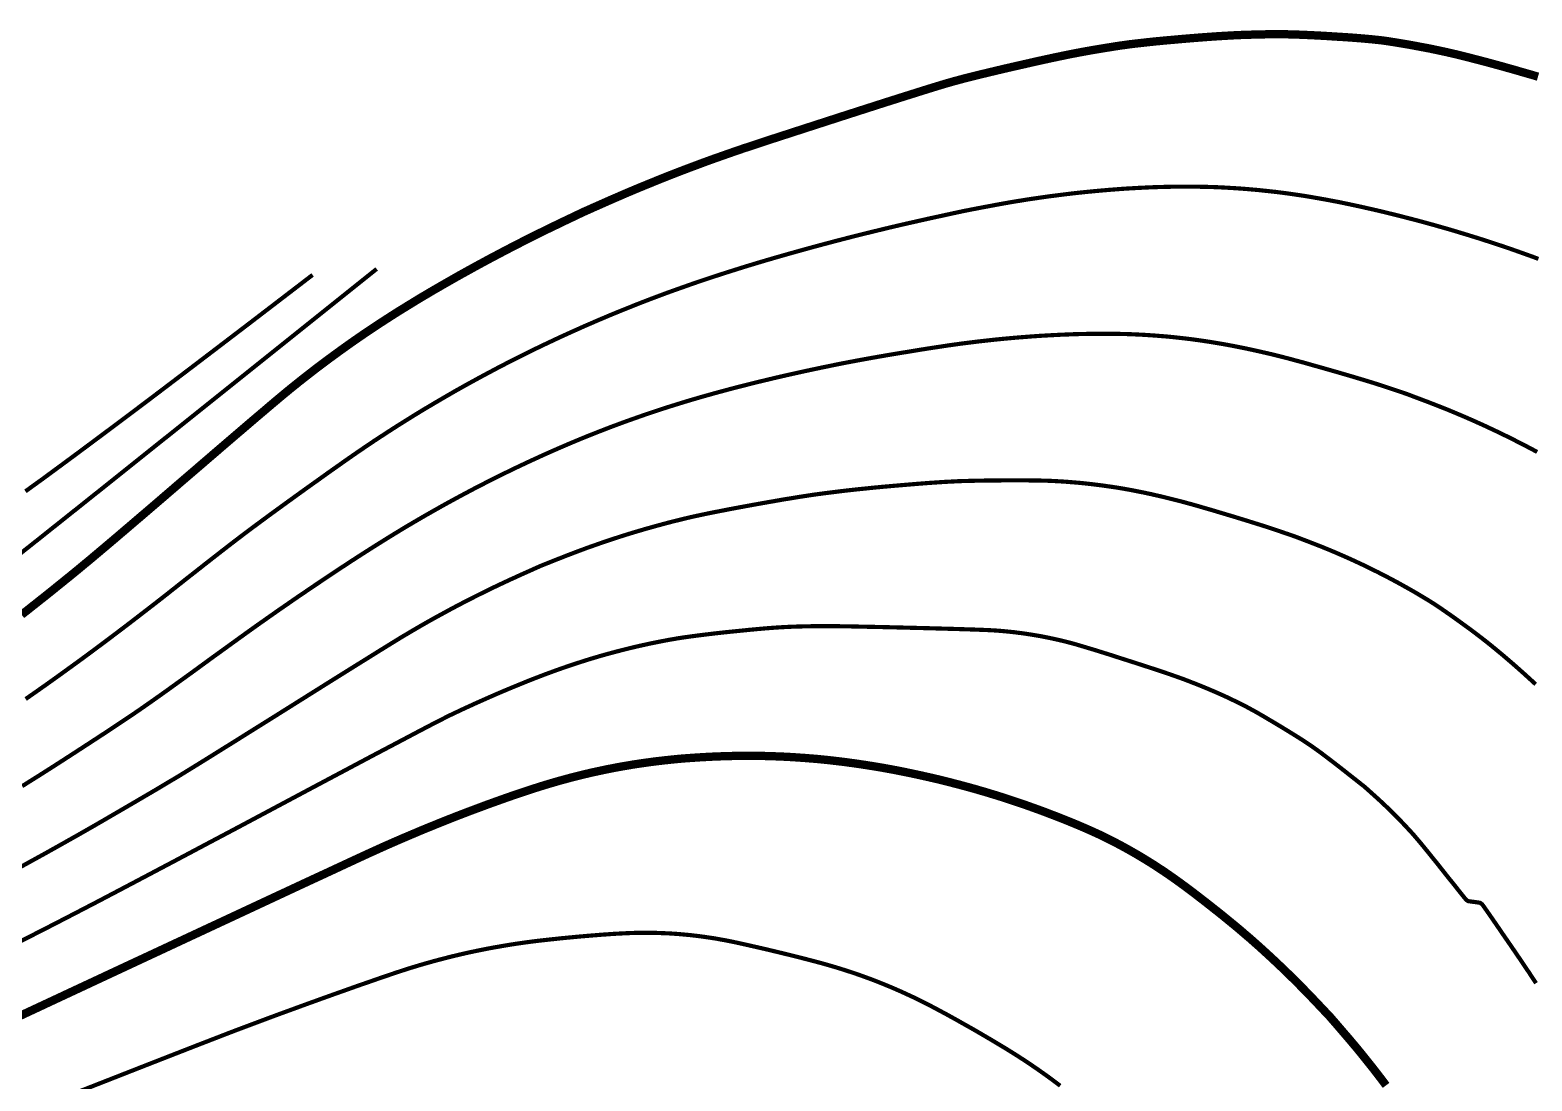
# Model space of a CAD drawing. Extents: x 36524600 to 36525730, y 2746759 to 2747713.
# Drawn here: x 36525128.47 to 36525155.52, y 2747693.69 to 2747712.62 of the extents above; entities that cross this region are included whole.
import ezdxf

# ---------------------------------------------------------------- set-up
doc = ezdxf.new("R2010")
doc.units = 0
doc.header["$LTSCALE"] = 1000
doc.header["$MEASUREMENT"] = 0
doc.layers.add('DGX', color=251, linetype='Continuous')

# ---------------------------------------------------------------- blocks, each defined once
blk = doc.blocks.new('dxt')
at = {"layer": 'DGX', "color": 253, "linetype": 'Continuous', "flags": 128}
for points, const_width in [([(36525128.318, 2747702.086), (36525128.422, 2747702.167), (36525128.525, 2747702.249), (36525128.629, 2747702.331), (36525128.732, 2747702.413), (36525128.835, 2747702.495), (36525128.938, 2747702.578), (36525129.041, 2747702.661), (36525129.143, 2747702.744), (36525129.246, 2747702.827), (36525129.348, 2747702.911), (36525129.449, 2747702.995), (36525129.551, 2747703.079), (36525129.652, 2747703.164), (36525129.753, 2747703.249), (36525129.868, 2747703.346), (36525130.011, 2747703.467), (36525130.181, 2747703.612), (36525130.38, 2747703.782), (36525130.606, 2747703.975), (36525130.86, 2747704.193), (36525131.141, 2747704.435), (36525131.451, 2747704.701), (36525131.759, 2747704.966), (36525132.037, 2747705.205), (36525132.285, 2747705.417), (36525132.502, 2747705.603), (36525132.69, 2747705.762), (36525132.846, 2747705.895), (36525132.973, 2747706.001), (36525133.069, 2747706.081), (36525133.15, 2747706.148), (36525133.232, 2747706.214), (36525133.314, 2747706.28), (36525133.396, 2747706.345), (36525133.479, 2747706.409), (36525133.562, 2747706.474), (36525133.645, 2747706.538), (36525133.729, 2747706.601), (36525133.813, 2747706.664), (36525133.897, 2747706.726), (36525133.982, 2747706.788), (36525134.067, 2747706.85), (36525134.152, 2747706.911), (36525134.238, 2747706.972), (36525134.324, 2747707.032), (36525134.41, 2747707.092), (36525134.497, 2747707.151), (36525134.584, 2747707.21), (36525134.671, 2747707.268), (36525134.759, 2747707.326), (36525134.847, 2747707.383), (36525134.935, 2747707.44), (36525135.024, 2747707.497), (36525135.112, 2747707.553), (36525135.202, 2747707.608), (36525135.291, 2747707.663), (36525135.381, 2747707.718), (36525135.47, 2747707.773), (36525135.561, 2747707.827), (36525135.651, 2747707.88), (36525135.742, 2747707.934), (36525135.833, 2747707.986), (36525135.924, 2747708.039), (36525136.015, 2747708.091), (36525136.106, 2747708.143), (36525136.198, 2747708.195), (36525136.29, 2747708.246), (36525136.382, 2747708.297), (36525136.474, 2747708.348), (36525136.566, 2747708.398), (36525136.659, 2747708.448), (36525136.751, 2747708.498), (36525136.844, 2747708.547), (36525136.937, 2747708.596), (36525137.03, 2747708.645), (36525137.124, 2747708.694), (36525137.217, 2747708.742), (36525137.311, 2747708.79), (36525137.405, 2747708.838), (36525137.498, 2747708.885), (36525137.593, 2747708.932), (36525137.687, 2747708.978), (36525137.781, 2747709.025), (36525137.876, 2747709.071), (36525137.971, 2747709.116), (36525138.065, 2747709.162), (36525138.154, 2747709.204), (36525138.232, 2747709.241), (36525138.297, 2747709.272), (36525138.351, 2747709.298), (36525138.394, 2747709.318), (36525138.424, 2747709.333), (36525138.443, 2747709.342), (36525138.45, 2747709.345), (36525138.457, 2747709.348), (36525138.476, 2747709.356), (36525138.507, 2747709.37), (36525138.55, 2747709.389), (36525138.605, 2747709.414), (36525138.672, 2747709.443), (36525138.75, 2747709.478), (36525138.841, 2747709.518), (36525138.938, 2747709.561), (36525139.035, 2747709.603), (36525139.132, 2747709.645), (36525139.229, 2747709.687), (36525139.327, 2747709.728), (36525139.424, 2747709.769), (36525139.522, 2747709.809), (36525139.62, 2747709.849), (36525139.718, 2747709.889), (36525139.816, 2747709.929), (36525139.914, 2747709.968), (36525140.013, 2747710.007), (36525140.111, 2747710.045), (36525140.21, 2747710.083), (36525140.309, 2747710.121), (36525140.408, 2747710.158), (36525140.507, 2747710.195), (36525140.606, 2747710.232), (36525140.705, 2747710.268), (36525140.805, 2747710.304), (36525140.905, 2747710.339), (36525141.004, 2747710.374), (36525141.104, 2747710.409), (36525141.204, 2747710.444), (36525141.322, 2747710.484), (36525141.477, 2747710.535), (36525141.667, 2747710.598), (36525141.893, 2747710.672), (36525142.156, 2747710.757), (36525142.455, 2747710.854), (36525142.789, 2747710.962), (36525143.16, 2747711.082), (36525143.531, 2747711.201), (36525143.864, 2747711.308), (36525144.161, 2747711.402), (36525144.421, 2747711.484), (36525144.644, 2747711.554), (36525144.83, 2747711.611), (36525144.98, 2747711.656), (36525145.092, 2747711.688), (36525145.192, 2747711.715), (36525145.304, 2747711.745), (36525145.428, 2747711.776), (36525145.564, 2747711.81), (36525145.712, 2747711.846), (36525145.872, 2747711.884), (36525146.045, 2747711.925), (36525146.229, 2747711.967), (36525146.414, 2747712.009), (36525146.588, 2747712.049), (36525146.752, 2747712.085), (36525146.905, 2747712.118), (36525147.048, 2747712.148), (36525147.18, 2747712.175), (36525147.302, 2747712.199), (36525147.413, 2747712.22), (36525147.518, 2747712.239), (36525147.62, 2747712.257), (36525147.72, 2747712.274), (36525147.817, 2747712.29), (36525147.912, 2747712.305), (36525148.005, 2747712.32), (36525148.095, 2747712.334), (36525148.183, 2747712.346), (36525148.275, 2747712.359), (36525148.377, 2747712.371), (36525148.491, 2747712.384), (36525148.616, 2747712.398), (36525148.752, 2747712.412), (36525148.899, 2747712.426), (36525149.056, 2747712.44), (36525149.225, 2747712.455), (36525149.394, 2747712.469), (36525149.555, 2747712.482), (36525149.706, 2747712.493), (36525149.848, 2747712.503), (36525149.981, 2747712.511), (36525150.105, 2747712.518), (36525150.219, 2747712.524), (36525150.325, 2747712.528), (36525150.424, 2747712.531), (36525150.52, 2747712.534), (36525150.612, 2747712.536), (36525150.701, 2747712.538), (36525150.787, 2747712.54), (36525150.869, 2747712.54), (36525150.948, 2747712.541), (36525151.024, 2747712.54), (36525151.102, 2747712.539), (36525151.19, 2747712.537), (36525151.286, 2747712.534), (36525151.392, 2747712.53), (36525151.507, 2747712.525), (36525151.632, 2747712.519), (36525151.765, 2747712.512), (36525151.908, 2747712.503), (36525152.051, 2747712.494), (36525152.184, 2747712.486), (36525152.308, 2747712.477), (36525152.423, 2747712.468), (36525152.529, 2747712.459), (36525152.625, 2747712.45), (36525152.712, 2747712.441), (36525152.79, 2747712.433), (36525152.868, 2747712.423), (36525152.954, 2747712.41), (36525153.05, 2747712.395), (36525153.154, 2747712.378), (36525153.268, 2747712.359), (36525153.39, 2747712.337), (36525153.521, 2747712.312), (36525153.662, 2747712.286), (36525153.812, 2747712.255), (36525153.974, 2747712.22), (36525154.148, 2747712.18), (36525154.333, 2747712.134), (36525154.529, 2747712.084), (36525154.737, 2747712.029), (36525154.957, 2747711.969), (36525155.188, 2747711.904), (36525155.417, 2747711.838), (36525155.631, 2747711.776)], 0.15), ([(36525128.391, 2747700.568), (36525128.586, 2747700.704), (36525128.779, 2747700.84), (36525128.972, 2747700.978), (36525129.164, 2747701.117), (36525129.356, 2747701.256), (36525129.546, 2747701.396), (36525129.737, 2747701.538), (36525129.929, 2747701.682), (36525130.122, 2747701.828), (36525130.315, 2747701.975), (36525130.509, 2747702.125), (36525130.705, 2747702.276), (36525130.901, 2747702.429), (36525131.097, 2747702.584), (36525131.288, 2747702.735), (36525131.467, 2747702.875), (36525131.633, 2747703.006), (36525131.787, 2747703.126), (36525131.928, 2747703.236), (36525132.057, 2747703.336), (36525132.174, 2747703.426), (36525132.278, 2747703.505), (36525132.382, 2747703.584), (36525132.499, 2747703.671), (36525132.629, 2747703.767), (36525132.771, 2747703.872), (36525132.926, 2747703.985), (36525133.094, 2747704.107), (36525133.275, 2747704.238), (36525133.468, 2747704.377), (36525133.662, 2747704.515), (36525133.843, 2747704.645), (36525134.012, 2747704.764), (36525134.169, 2747704.875), (36525134.314, 2747704.976), (36525134.447, 2747705.067), (36525134.568, 2747705.149), (36525134.676, 2747705.222), (36525134.779, 2747705.289), (36525134.882, 2747705.356), (36525134.985, 2747705.423), (36525135.088, 2747705.489), (36525135.192, 2747705.554), (36525135.296, 2747705.619), (36525135.4, 2747705.684), (36525135.505, 2747705.748), (36525135.61, 2747705.811), (36525135.716, 2747705.874), (36525135.821, 2747705.936), (36525135.927, 2747705.998), (36525136.034, 2747706.06), (36525136.14, 2747706.121), (36525136.247, 2747706.181), (36525136.354, 2747706.241), (36525136.462, 2747706.3), (36525136.57, 2747706.359), (36525136.678, 2747706.417), (36525136.787, 2747706.475), (36525136.896, 2747706.533), (36525137.006, 2747706.59), (36525137.116, 2747706.647), (36525137.227, 2747706.703), (36525137.338, 2747706.758), (36525137.449, 2747706.813), (36525137.56, 2747706.868), (36525137.671, 2747706.922), (36525137.783, 2747706.975), (36525137.894, 2747707.027), (36525138.006, 2747707.08), (36525138.118, 2747707.131), (36525138.23, 2747707.182), (36525138.342, 2747707.232), (36525138.454, 2747707.282), (36525138.567, 2747707.331), (36525138.68, 2747707.38), (36525138.793, 2747707.428), (36525138.906, 2747707.476), (36525139.02, 2747707.523), (36525139.134, 2747707.569), (36525139.248, 2747707.615), (36525139.362, 2747707.661), (36525139.476, 2747707.706), (36525139.591, 2747707.75), (36525139.706, 2747707.794), (36525139.821, 2747707.837), (36525139.936, 2747707.88), (36525140.052, 2747707.922), (36525140.168, 2747707.963), (36525140.284, 2747708.004), (36525140.4, 2747708.045), (36525140.516, 2747708.085), (36525140.632, 2747708.124), (36525140.749, 2747708.163), (36525140.866, 2747708.201), (36525140.983, 2747708.239), (36525141.1, 2747708.276), (36525141.218, 2747708.313), (36525141.335, 2747708.35), (36525141.453, 2747708.386), (36525141.572, 2747708.422), (36525141.69, 2747708.457), (36525141.809, 2747708.492), (36525141.927, 2747708.526), (36525142.046, 2747708.56), (36525142.165, 2747708.594), (36525142.283, 2747708.627), (36525142.402, 2747708.66), (36525142.52, 2747708.693), (36525142.639, 2747708.725), (36525142.757, 2747708.757), (36525142.876, 2747708.788), (36525142.994, 2747708.82), (36525143.113, 2747708.85), (36525143.232, 2747708.881), (36525143.35, 2747708.911), (36525143.469, 2747708.941), (36525143.588, 2747708.97), (36525143.707, 2747708.999), (36525143.827, 2747709.028), (36525143.946, 2747709.057), (36525144.065, 2747709.085), (36525144.184, 2747709.113), (36525144.304, 2747709.14), (36525144.423, 2747709.167), (36525144.543, 2747709.194), (36525144.663, 2747709.221), (36525144.777, 2747709.246), (36525144.881, 2747709.268), (36525144.975, 2747709.289), (36525145.058, 2747709.307), (36525145.131, 2747709.323), (36525145.193, 2747709.336), (36525145.244, 2747709.347), (36525145.286, 2747709.356), (36525145.326, 2747709.364), (36525145.374, 2747709.373), (36525145.431, 2747709.385), (36525145.496, 2747709.397), (36525145.569, 2747709.411), (36525145.651, 2747709.427), (36525145.74, 2747709.443), (36525145.839, 2747709.462), (36525145.941, 2747709.481), (36525146.043, 2747709.499), (36525146.146, 2747709.517), (36525146.248, 2747709.534), (36525146.351, 2747709.55), (36525146.454, 2747709.567), (36525146.557, 2747709.582), (36525146.66, 2747709.597), (36525146.763, 2747709.612), (36525146.866, 2747709.626), (36525146.969, 2747709.639), (36525147.072, 2747709.652), (36525147.176, 2747709.665), (36525147.279, 2747709.677), (36525147.382, 2747709.688), (36525147.486, 2747709.699), (36525147.589, 2747709.709), (36525147.693, 2747709.719), (36525147.797, 2747709.728), (36525147.9, 2747709.737), (36525148.004, 2747709.745), (36525148.108, 2747709.753), (36525148.211, 2747709.76), (36525148.315, 2747709.766), (36525148.419, 2747709.772), (36525148.523, 2747709.777), (36525148.627, 2747709.782), (36525148.731, 2747709.786), (36525148.836, 2747709.789), (36525148.94, 2747709.792), (36525149.044, 2747709.794), (36525149.149, 2747709.796), (36525149.253, 2747709.796), (36525149.357, 2747709.796), (36525149.461, 2747709.795), (36525149.565, 2747709.793), (36525149.669, 2747709.791), (36525149.772, 2747709.788), (36525149.875, 2747709.784), (36525149.978, 2747709.779), (36525150.081, 2747709.773), (36525150.184, 2747709.767), (36525150.287, 2747709.76), (36525150.39, 2747709.752), (36525150.492, 2747709.743), (36525150.595, 2747709.734), (36525150.697, 2747709.723), (36525150.8, 2747709.712), (36525150.902, 2747709.701), (36525151.005, 2747709.688), (36525151.107, 2747709.675), (36525151.21, 2747709.66), (36525151.313, 2747709.645), (36525151.415, 2747709.63), (36525151.518, 2747709.613), (36525151.621, 2747709.595), (36525151.724, 2747709.577), (36525151.826, 2747709.559), (36525151.929, 2747709.539), (36525152.031, 2747709.52), (36525152.133, 2747709.499), (36525152.235, 2747709.478), (36525152.337, 2747709.456), (36525152.439, 2747709.434), (36525152.54, 2747709.411), (36525152.642, 2747709.388), (36525152.743, 2747709.365), (36525152.844, 2747709.341), (36525152.946, 2747709.316), (36525153.047, 2747709.291), (36525153.148, 2747709.266), (36525153.248, 2747709.24), (36525153.349, 2747709.214), (36525153.45, 2747709.188), (36525153.55, 2747709.161), (36525153.651, 2747709.133), (36525153.751, 2747709.106), (36525153.851, 2747709.077), (36525153.951, 2747709.049), (36525154.051, 2747709.02), (36525154.151, 2747708.99), (36525154.251, 2747708.96), (36525154.35, 2747708.93), (36525154.45, 2747708.899), (36525154.55, 2747708.868), (36525154.65, 2747708.836), (36525154.749, 2747708.804), (36525154.849, 2747708.771), (36525154.949, 2747708.738), (36525155.048, 2747708.705), (36525155.147, 2747708.671), (36525155.246, 2747708.636), (36525155.344, 2747708.601), (36525155.442, 2747708.566), (36525155.54, 2747708.531), (36525155.638, 2747708.494)], 0.075), ([(36525133.559, 2747708.206), (36525132.969, 2747707.754), (36525132.422, 2747707.335), (36525131.917, 2747706.95), (36525131.455, 2747706.598), (36525131.034, 2747706.278), (36525130.657, 2747705.992), (36525130.321, 2747705.739), (36525130.028, 2747705.519), (36525129.764, 2747705.322), (36525129.517, 2747705.138), (36525129.287, 2747704.967), (36525129.073, 2747704.809), (36525128.876, 2747704.664), (36525128.697, 2747704.532), (36525128.533, 2747704.414), (36525128.387, 2747704.308)], 0.075), ([(36525128.12, 2747703.049), (36525128.526, 2747703.37), (36525129.11, 2747703.835), (36525129.873, 2747704.443), (36525130.815, 2747705.196), (36525131.935, 2747706.091), (36525133.234, 2747707.13), (36525134.712, 2747708.313)], 0.075), ([(36525128.328, 2747698.999), (36525128.454, 2747699.078), (36525128.59, 2747699.163), (36525128.735, 2747699.255), (36525128.889, 2747699.353), (36525129.052, 2747699.458), (36525129.225, 2747699.57), (36525129.407, 2747699.688), (36525129.588, 2747699.806), (36525129.757, 2747699.916), (36525129.914, 2747700.02), (36525130.059, 2747700.116), (36525130.192, 2747700.205), (36525130.314, 2747700.286), (36525130.423, 2747700.361), (36525130.52, 2747700.428), (36525130.617, 2747700.496), (36525130.725, 2747700.572), (36525130.845, 2747700.657), (36525130.975, 2747700.75), (36525131.116, 2747700.852), (36525131.269, 2747700.962), (36525131.432, 2747701.08), (36525131.607, 2747701.208), (36525131.781, 2747701.335), (36525131.945, 2747701.453), (36525132.097, 2747701.563), (36525132.238, 2747701.665), (36525132.368, 2747701.759), (36525132.487, 2747701.844), (36525132.595, 2747701.921), (36525132.692, 2747701.989), (36525132.783, 2747702.053), (36525132.874, 2747702.117), (36525132.965, 2747702.181), (36525133.057, 2747702.244), (36525133.148, 2747702.307), (36525133.24, 2747702.371), (36525133.332, 2747702.434), (36525133.424, 2747702.496), (36525133.516, 2747702.559), (36525133.608, 2747702.621), (36525133.701, 2747702.683), (36525133.793, 2747702.745), (36525133.886, 2747702.807), (36525133.978, 2747702.869), (36525134.071, 2747702.93), (36525134.164, 2747702.991), (36525134.257, 2747703.052), (36525134.351, 2747703.113), (36525134.444, 2747703.173), (36525134.538, 2747703.233), (36525134.632, 2747703.293), (36525134.726, 2747703.352), (36525134.82, 2747703.411), (36525134.915, 2747703.47), (36525135.009, 2747703.528), (36525135.104, 2747703.586), (36525135.199, 2747703.644), (36525135.295, 2747703.701), (36525135.39, 2747703.757), (36525135.486, 2747703.813), (36525135.582, 2747703.869), (36525135.679, 2747703.924), (36525135.776, 2747703.979), (36525135.873, 2747704.034), (36525135.97, 2747704.088), (36525136.067, 2747704.141), (36525136.165, 2747704.194), (36525136.263, 2747704.247), (36525136.361, 2747704.299), (36525136.459, 2747704.351), (36525136.558, 2747704.402), (36525136.657, 2747704.453), (36525136.757, 2747704.504), (36525136.857, 2747704.554), (36525136.958, 2747704.604), (36525137.059, 2747704.654), (36525137.16, 2747704.703), (36525137.262, 2747704.752), (36525137.364, 2747704.8), (36525137.466, 2747704.848), (36525137.569, 2747704.895), (36525137.671, 2747704.942), (36525137.773, 2747704.988), (36525137.875, 2747705.033), (36525137.977, 2747705.078), (36525138.079, 2747705.122), (36525138.181, 2747705.166), (36525138.284, 2747705.209), (36525138.387, 2747705.252), (36525138.49, 2747705.294), (36525138.593, 2747705.335), (36525138.696, 2747705.376), (36525138.8, 2747705.416), (36525138.903, 2747705.456), (36525139.007, 2747705.495), (36525139.112, 2747705.534), (36525139.216, 2747705.572), (36525139.321, 2747705.609), (36525139.425, 2747705.646), (36525139.53, 2747705.683), (36525139.636, 2747705.719), (36525139.741, 2747705.754), (36525139.847, 2747705.789), (36525139.952, 2747705.823), (36525140.058, 2747705.856), (36525140.164, 2747705.889), (36525140.271, 2747705.922), (36525140.377, 2747705.954), (36525140.484, 2747705.985), (36525140.591, 2747706.016), (36525140.698, 2747706.046), (36525140.805, 2747706.076), (36525140.912, 2747706.105), (36525141.02, 2747706.134), (36525141.128, 2747706.163), (36525141.236, 2747706.191), (36525141.345, 2747706.218), (36525141.454, 2747706.246), (36525141.562, 2747706.273), (36525141.671, 2747706.299), (36525141.78, 2747706.325), (36525141.888, 2747706.351), (36525141.996, 2747706.376), (36525142.104, 2747706.401), (36525142.213, 2747706.425), (36525142.321, 2747706.449), (36525142.428, 2747706.473), (36525142.536, 2747706.496), (36525142.645, 2747706.519), (36525142.753, 2747706.542), (36525142.861, 2747706.564), (36525142.969, 2747706.586), (36525143.078, 2747706.608), (36525143.186, 2747706.629), (36525143.297, 2747706.65), (36525143.414, 2747706.672), (36525143.535, 2747706.694), (36525143.662, 2747706.717), (36525143.795, 2747706.74), (36525143.933, 2747706.764), (36525144.076, 2747706.788), (36525144.224, 2747706.812), (36525144.371, 2747706.836), (36525144.51, 2747706.859), (36525144.642, 2747706.88), (36525144.766, 2747706.899), (36525144.881, 2747706.916), (36525144.989, 2747706.933), (36525145.089, 2747706.947), (36525145.182, 2747706.96), (36525145.27, 2747706.972), (36525145.358, 2747706.983), (36525145.447, 2747706.994), (36525145.535, 2747707.005), (36525145.624, 2747707.015), (36525145.713, 2747707.025), (36525145.801, 2747707.035), (36525145.89, 2747707.044), (36525145.979, 2747707.053), (36525146.067, 2747707.061), (36525146.156, 2747707.069), (36525146.245, 2747707.077), (36525146.334, 2747707.084), (36525146.423, 2747707.091), (36525146.512, 2747707.098), (36525146.601, 2747707.104), (36525146.69, 2747707.11), (36525146.779, 2747707.115), (36525146.868, 2747707.12), (36525146.957, 2747707.124), (36525147.046, 2747707.129), (36525147.135, 2747707.132), (36525147.224, 2747707.136), (36525147.313, 2747707.139), (36525147.402, 2747707.141), (36525147.491, 2747707.143), (36525147.58, 2747707.145), (36525147.669, 2747707.146), (36525147.758, 2747707.146), (36525147.847, 2747707.146), (36525147.936, 2747707.146), (36525148.025, 2747707.145), (36525148.114, 2747707.143), (36525148.203, 2747707.141), (36525148.292, 2747707.138), (36525148.381, 2747707.134), (36525148.469, 2747707.13), (36525148.558, 2747707.125), (36525148.647, 2747707.119), (36525148.735, 2747707.113), (36525148.824, 2747707.106), (36525148.913, 2747707.099), (36525149.001, 2747707.091), (36525149.09, 2747707.082), (36525149.178, 2747707.072), (36525149.266, 2747707.062), (36525149.354, 2747707.052), (36525149.443, 2747707.04), (36525149.531, 2747707.028), (36525149.619, 2747707.015), (36525149.707, 2747707.002), (36525149.794, 2747706.988), (36525149.882, 2747706.973), (36525149.97, 2747706.958), (36525150.057, 2747706.942), (36525150.145, 2747706.926), (36525150.232, 2747706.908), (36525150.319, 2747706.891), (36525150.406, 2747706.873), (36525150.493, 2747706.854), (36525150.58, 2747706.835), (36525150.667, 2747706.815), (36525150.754, 2747706.795), (36525150.841, 2747706.775), (36525150.933, 2747706.752), (36525151.036, 2747706.726), (36525151.149, 2747706.697), (36525151.273, 2747706.663), (36525151.408, 2747706.627), (36525151.553, 2747706.586), (36525151.708, 2747706.542), (36525151.875, 2747706.495), (36525152.041, 2747706.447), (36525152.196, 2747706.402), (36525152.341, 2747706.359), (36525152.474, 2747706.319), (36525152.597, 2747706.282), (36525152.709, 2747706.247), (36525152.809, 2747706.215), (36525152.9, 2747706.185), (36525152.979, 2747706.158), (36525153.048, 2747706.135), (36525153.106, 2747706.116), (36525153.154, 2747706.1), (36525153.192, 2747706.087), (36525153.219, 2747706.078), (36525153.236, 2747706.072), (36525153.242, 2747706.07), (36525153.248, 2747706.068), (36525153.265, 2747706.062), (36525153.292, 2747706.052), (36525153.329, 2747706.038), (36525153.376, 2747706.02), (36525153.434, 2747705.998), (36525153.502, 2747705.973), (36525153.58, 2747705.943), (36525153.664, 2747705.912), (36525153.747, 2747705.879), (36525153.83, 2747705.847), (36525153.913, 2747705.814), (36525153.996, 2747705.781), (36525154.079, 2747705.747), (36525154.161, 2747705.712), (36525154.243, 2747705.678), (36525154.325, 2747705.643), (36525154.407, 2747705.607), (36525154.489, 2747705.571), (36525154.57, 2747705.534), (36525154.651, 2747705.498), (36525154.732, 2747705.46), (36525154.813, 2747705.422), (36525154.894, 2747705.384), (36525154.974, 2747705.345), (36525155.055, 2747705.306), (36525155.135, 2747705.266), (36525155.215, 2747705.226), (36525155.295, 2747705.185), (36525155.376, 2747705.144), (36525155.456, 2747705.102), (36525155.536, 2747705.06), (36525155.615, 2747705.017)], 0.075), ([(36525128.301, 2747697.544), (36525128.508, 2747697.658), (36525128.715, 2747697.772), (36525128.921, 2747697.887), (36525129.127, 2747698.003), (36525129.333, 2747698.119), (36525129.538, 2747698.236), (36525129.743, 2747698.354), (36525129.947, 2747698.473), (36525130.145, 2747698.588), (36525130.33, 2747698.696), (36525130.502, 2747698.797), (36525130.661, 2747698.89), (36525130.807, 2747698.976), (36525130.94, 2747699.056), (36525131.061, 2747699.128), (36525131.168, 2747699.192), (36525131.288, 2747699.266), (36525131.446, 2747699.363), (36525131.643, 2747699.485), (36525131.877, 2747699.631), (36525132.15, 2747699.801), (36525132.461, 2747699.996), (36525132.81, 2747700.214), (36525133.197, 2747700.457), (36525133.584, 2747700.7), (36525133.93, 2747700.917), (36525134.236, 2747701.108), (36525134.502, 2747701.274), (36525134.728, 2747701.415), (36525134.914, 2747701.53), (36525135.06, 2747701.62), (36525135.166, 2747701.685), (36525135.252, 2747701.736), (36525135.338, 2747701.787), (36525135.425, 2747701.838), (36525135.511, 2747701.888), (36525135.598, 2747701.938), (36525135.685, 2747701.987), (36525135.773, 2747702.036), (36525135.861, 2747702.084), (36525135.949, 2747702.132), (36525136.037, 2747702.18), (36525136.125, 2747702.227), (36525136.214, 2747702.274), (36525136.303, 2747702.32), (36525136.392, 2747702.366), (36525136.481, 2747702.411), (36525136.571, 2747702.456), (36525136.661, 2747702.5), (36525136.751, 2747702.544), (36525136.841, 2747702.588), (36525136.931, 2747702.631), (36525137.022, 2747702.673), (36525137.113, 2747702.716), (36525137.204, 2747702.757), (36525137.295, 2747702.799), (36525137.381, 2747702.837), (36525137.455, 2747702.87), (36525137.519, 2747702.899), (36525137.57, 2747702.922), (36525137.611, 2747702.94), (36525137.64, 2747702.953), (36525137.658, 2747702.962), (36525137.665, 2747702.964), (36525137.672, 2747702.967), (36525137.69, 2747702.974), (36525137.719, 2747702.986), (36525137.761, 2747703.003), (36525137.813, 2747703.023), (36525137.877, 2747703.049), (36525137.952, 2747703.079), (36525138.039, 2747703.113), (36525138.132, 2747703.15), (36525138.225, 2747703.185), (36525138.318, 2747703.221), (36525138.411, 2747703.255), (36525138.504, 2747703.29), (36525138.598, 2747703.323), (36525138.692, 2747703.356), (36525138.786, 2747703.389), (36525138.88, 2747703.421), (36525138.975, 2747703.452), (36525139.069, 2747703.483), (36525139.164, 2747703.513), (36525139.259, 2747703.543), (36525139.354, 2747703.572), (36525139.45, 2747703.6), (36525139.545, 2747703.628), (36525139.641, 2747703.655), (36525139.737, 2747703.682), (36525139.833, 2747703.708), (36525139.929, 2747703.734), (36525140.025, 2747703.759), (36525140.122, 2747703.783), (36525140.218, 2747703.807), (36525140.315, 2747703.83), (36525140.418, 2747703.854), (36525140.534, 2747703.879), (36525140.662, 2747703.906), (36525140.802, 2747703.934), (36525140.955, 2747703.964), (36525141.12, 2747703.996), (36525141.298, 2747704.029), (36525141.488, 2747704.064), (36525141.678, 2747704.098), (36525141.856, 2747704.129), (36525142.021, 2747704.158), (36525142.174, 2747704.183), (36525142.315, 2747704.206), (36525142.444, 2747704.226), (36525142.56, 2747704.244), (36525142.664, 2747704.258), (36525142.762, 2747704.271), (36525142.86, 2747704.284), (36525142.958, 2747704.296), (36525143.056, 2747704.308), (36525143.154, 2747704.32), (36525143.252, 2747704.331), (36525143.351, 2747704.342), (36525143.449, 2747704.352), (36525143.549, 2747704.362), (36525143.652, 2747704.373), (36525143.757, 2747704.383), (36525143.866, 2747704.393), (36525143.979, 2747704.403), (36525144.094, 2747704.413), (36525144.212, 2747704.423), (36525144.333, 2747704.433), (36525144.453, 2747704.443), (36525144.567, 2747704.452), (36525144.675, 2747704.46), (36525144.776, 2747704.467), (36525144.872, 2747704.473), (36525144.961, 2747704.479), (36525145.045, 2747704.483), (36525145.122, 2747704.487), (36525145.201, 2747704.491), (36525145.289, 2747704.494), (36525145.387, 2747704.496), (36525145.494, 2747704.499), (36525145.61, 2747704.501), (36525145.735, 2747704.503), (36525145.87, 2747704.504), (36525146.014, 2747704.505), (36525146.158, 2747704.506), (36525146.293, 2747704.506), (36525146.418, 2747704.505), (36525146.534, 2747704.504), (36525146.641, 2747704.503), (36525146.738, 2747704.5), (36525146.826, 2747704.498), (36525146.905, 2747704.494), (36525146.979, 2747704.49), (36525147.053, 2747704.486), (36525147.127, 2747704.481), (36525147.2, 2747704.475), (36525147.274, 2747704.469), (36525147.348, 2747704.463), (36525147.422, 2747704.456), (36525147.495, 2747704.448), (36525147.569, 2747704.44), (36525147.643, 2747704.431), (36525147.716, 2747704.422), (36525147.79, 2747704.413), (36525147.863, 2747704.402), (36525147.936, 2747704.392), (36525148.01, 2747704.381), (36525148.083, 2747704.369), (36525148.156, 2747704.357), (36525148.229, 2747704.344), (36525148.302, 2747704.331), (36525148.374, 2747704.317), (36525148.447, 2747704.302), (36525148.52, 2747704.288), (36525148.592, 2747704.272), (36525148.665, 2747704.257), (36525148.737, 2747704.24), (36525148.809, 2747704.224), (36525148.882, 2747704.207), (36525148.954, 2747704.189), (36525149.026, 2747704.171), (36525149.098, 2747704.153), (36525149.171, 2747704.135), (36525149.243, 2747704.116), (36525149.319, 2747704.095), (36525149.405, 2747704.072), (36525149.499, 2747704.045), (36525149.602, 2747704.015), (36525149.714, 2747703.983), (36525149.834, 2747703.947), (36525149.964, 2747703.908), (36525150.102, 2747703.867), (36525150.24, 2747703.825), (36525150.369, 2747703.785), (36525150.489, 2747703.748), (36525150.6, 2747703.713), (36525150.702, 2747703.681), (36525150.795, 2747703.651), (36525150.879, 2747703.623), (36525150.954, 2747703.598), (36525151.02, 2747703.575), (36525151.077, 2747703.555), (36525151.126, 2747703.539), (36525151.166, 2747703.525), (36525151.198, 2747703.514), (36525151.221, 2747703.506), (36525151.235, 2747703.501), (36525151.24, 2747703.499), (36525151.246, 2747703.497), (36525151.26, 2747703.492), (36525151.282, 2747703.484), (36525151.313, 2747703.472), (36525151.353, 2747703.457), (36525151.401, 2747703.438), (36525151.458, 2747703.417), (36525151.523, 2747703.392), (36525151.592, 2747703.365), (36525151.661, 2747703.338), (36525151.731, 2747703.311), (36525151.799, 2747703.283), (36525151.868, 2747703.255), (36525151.937, 2747703.226), (36525152.005, 2747703.197), (36525152.074, 2747703.167), (36525152.142, 2747703.138), (36525152.21, 2747703.107), (36525152.277, 2747703.077), (36525152.345, 2747703.046), (36525152.412, 2747703.014), (36525152.48, 2747702.983), (36525152.547, 2747702.951), (36525152.613, 2747702.918), (36525152.68, 2747702.885), (36525152.747, 2747702.852), (36525152.813, 2747702.818), (36525152.88, 2747702.784), (36525152.946, 2747702.749), (36525153.012, 2747702.714), (36525153.078, 2747702.679), (36525153.144, 2747702.643), (36525153.21, 2747702.606), (36525153.275, 2747702.57), (36525153.34, 2747702.533), (36525153.405, 2747702.496), (36525153.469, 2747702.458), (36525153.533, 2747702.42), (36525153.596, 2747702.382), (36525153.659, 2747702.344), (36525153.726, 2747702.302), (36525153.799, 2747702.254), (36525153.88, 2747702.2), (36525153.967, 2747702.14), (36525154.062, 2747702.074), (36525154.163, 2747702.002), (36525154.272, 2747701.923), (36525154.388, 2747701.839), (36525154.507, 2747701.75), (36525154.627, 2747701.658), (36525154.748, 2747701.563), (36525154.869, 2747701.464), (36525154.991, 2747701.363), (36525155.114, 2747701.258), (36525155.238, 2747701.15), (36525155.362, 2747701.04), (36525155.481, 2747700.932), (36525155.589, 2747700.833)], 0.075), ([(36525128.243, 2747696.177), (36525128.507, 2747696.311), (36525128.77, 2747696.445), (36525129.032, 2747696.58), (36525129.322, 2747696.73), (36525129.668, 2747696.91), (36525130.068, 2747697.12), (36525130.523, 2747697.36), (36525131.034, 2747697.63), (36525131.599, 2747697.93), (36525132.22, 2747698.259), (36525132.895, 2747698.619), (36525133.559, 2747698.973), (36525134.146, 2747699.285), (36525134.654, 2747699.555), (36525135.085, 2747699.782), (36525135.437, 2747699.968), (36525135.712, 2747700.112), (36525135.909, 2747700.213), (36525136.028, 2747700.273), (36525136.108, 2747700.311), (36525136.189, 2747700.349), (36525136.269, 2747700.387), (36525136.35, 2747700.424), (36525136.431, 2747700.461), (36525136.511, 2747700.498), (36525136.593, 2747700.534), (36525136.674, 2747700.57), (36525136.755, 2747700.606), (36525136.837, 2747700.642), (36525136.919, 2747700.677), (36525137.001, 2747700.712), (36525137.083, 2747700.747), (36525137.166, 2747700.781), (36525137.249, 2747700.815), (36525137.332, 2747700.849), (36525137.415, 2747700.883), (36525137.498, 2747700.916), (36525137.581, 2747700.948), (36525137.664, 2747700.98), (36525137.747, 2747701.012), (36525137.83, 2747701.042), (36525137.913, 2747701.073), (36525137.997, 2747701.103), (36525138.08, 2747701.132), (36525138.163, 2747701.161), (36525138.247, 2747701.189), (36525138.33, 2747701.216), (36525138.414, 2747701.243), (36525138.498, 2747701.27), (36525138.583, 2747701.296), (36525138.667, 2747701.321), (36525138.752, 2747701.346), (36525138.837, 2747701.37), (36525138.922, 2747701.393), (36525139.007, 2747701.416), (36525139.092, 2747701.438), (36525139.178, 2747701.46), (36525139.263, 2747701.481), (36525139.349, 2747701.502), (36525139.435, 2747701.522), (36525139.521, 2747701.541), (36525139.607, 2747701.56), (36525139.693, 2747701.578), (36525139.78, 2747701.595), (36525139.866, 2747701.612), (36525139.953, 2747701.629), (36525140.04, 2747701.644), (36525140.132, 2747701.66), (36525140.235, 2747701.676), (36525140.35, 2747701.692), (36525140.476, 2747701.709), (36525140.613, 2747701.726), (36525140.76, 2747701.744), (36525140.919, 2747701.762), (36525141.09, 2747701.78), (36525141.26, 2747701.797), (36525141.419, 2747701.813), (36525141.567, 2747701.827), (36525141.705, 2747701.839), (36525141.831, 2747701.849), (36525141.947, 2747701.857), (36525142.052, 2747701.863), (36525142.145, 2747701.868), (36525142.234, 2747701.871), (36525142.322, 2747701.874), (36525142.41, 2747701.876), (36525142.498, 2747701.878), (36525142.587, 2747701.879), (36525142.675, 2747701.88), (36525142.763, 2747701.881), (36525142.852, 2747701.881), (36525142.953, 2747701.88), (36525143.079, 2747701.878), (36525143.231, 2747701.876), (36525143.409, 2747701.872), (36525143.612, 2747701.868), (36525143.841, 2747701.863), (36525144.095, 2747701.857), (36525144.374, 2747701.85), (36525144.652, 2747701.843), (36525144.901, 2747701.836), (36525145.12, 2747701.83), (36525145.31, 2747701.824), (36525145.472, 2747701.819), (36525145.604, 2747701.814), (36525145.707, 2747701.81), (36525145.781, 2747701.806), (36525145.84, 2747701.803), (36525145.899, 2747701.799), (36525145.959, 2747701.794), (36525146.018, 2747701.789), (36525146.077, 2747701.783), (36525146.136, 2747701.777), (36525146.195, 2747701.771), (36525146.254, 2747701.763), (36525146.313, 2747701.756), (36525146.372, 2747701.748), (36525146.431, 2747701.739), (36525146.489, 2747701.73), (36525146.548, 2747701.721), (36525146.607, 2747701.711), (36525146.665, 2747701.701), (36525146.723, 2747701.69), (36525146.782, 2747701.678), (36525146.84, 2747701.666), (36525146.898, 2747701.654), (36525146.956, 2747701.641), (36525147.014, 2747701.628), (36525147.072, 2747701.614), (36525147.129, 2747701.6), (36525147.187, 2747701.585), (36525147.252, 2747701.568), (36525147.33, 2747701.546), (36525147.423, 2747701.518), (36525147.53, 2747701.486), (36525147.652, 2747701.449), (36525147.787, 2747701.407), (36525147.937, 2747701.36), (36525148.1, 2747701.307), (36525148.264, 2747701.255), (36525148.413, 2747701.207), (36525148.548, 2747701.163), (36525148.669, 2747701.124), (36525148.775, 2747701.089), (36525148.868, 2747701.058), (36525148.945, 2747701.032), (36525149.009, 2747701.01), (36525149.062, 2747700.991), (36525149.108, 2747700.975), (36525149.147, 2747700.961), (36525149.179, 2747700.95), (36525149.204, 2747700.941), (36525149.223, 2747700.934), (36525149.234, 2747700.93), (36525149.239, 2747700.929), (36525149.243, 2747700.927), (36525149.255, 2747700.923), (36525149.273, 2747700.916), (36525149.297, 2747700.906), (36525149.329, 2747700.894), (36525149.368, 2747700.879), (36525149.413, 2747700.861), (36525149.465, 2747700.841), (36525149.52, 2747700.819), (36525149.575, 2747700.797), (36525149.631, 2747700.774), (36525149.685, 2747700.752), (36525149.74, 2747700.728), (36525149.795, 2747700.705), (36525149.849, 2747700.681), (36525149.904, 2747700.657), (36525149.958, 2747700.633), (36525150.012, 2747700.608), (36525150.066, 2747700.583), (36525150.12, 2747700.557), (36525150.173, 2747700.531), (36525150.227, 2747700.505), (36525150.28, 2747700.479), (36525150.333, 2747700.452), (36525150.389, 2747700.423), (36525150.451, 2747700.389), (36525150.52, 2747700.352), (36525150.594, 2747700.31), (36525150.675, 2747700.263), (36525150.761, 2747700.212), (36525150.854, 2747700.157), (36525150.953, 2747700.098), (36525151.052, 2747700.038), (36525151.144, 2747699.982), (36525151.229, 2747699.929), (36525151.308, 2747699.88), (36525151.38, 2747699.834), (36525151.446, 2747699.791), (36525151.504, 2747699.752), (36525151.557, 2747699.717), (36525151.608, 2747699.68), (36525151.666, 2747699.639), (36525151.729, 2747699.593), (36525151.797, 2747699.541), (36525151.871, 2747699.485), (36525151.951, 2747699.424), (36525152.036, 2747699.358), (36525152.127, 2747699.287), (36525152.214, 2747699.218), (36525152.291, 2747699.158), (36525152.355, 2747699.107), (36525152.409, 2747699.065), (36525152.45, 2747699.032), (36525152.481, 2747699.009), (36525152.499, 2747698.994), (36525152.506, 2747698.988), (36525152.51, 2747698.985), (36525152.52, 2747698.976), (36525152.534, 2747698.963), (36525152.554, 2747698.946), (36525152.579, 2747698.923), (36525152.609, 2747698.896), (36525152.645, 2747698.864), (36525152.686, 2747698.827), (36525152.729, 2747698.788), (36525152.773, 2747698.748), (36525152.815, 2747698.709), (36525152.858, 2747698.668), (36525152.901, 2747698.628), (36525152.943, 2747698.588), (36525152.985, 2747698.547), (36525153.026, 2747698.506), (36525153.068, 2747698.464), (36525153.109, 2747698.422), (36525153.15, 2747698.381), (36525153.19, 2747698.338), (36525153.23, 2747698.296), (36525153.27, 2747698.253), (36525153.31, 2747698.21), (36525153.35, 2747698.167), (36525153.393, 2747698.119), (36525153.444, 2747698.059), (36525153.503, 2747697.99), (36525153.569, 2747697.91), (36525153.643, 2747697.819), (36525153.725, 2747697.717), (36525153.815, 2747697.606), (36525153.912, 2747697.483), (36525154.007, 2747697.363), (36525154.091, 2747697.259), (36525154.162, 2747697.17), (36525154.22, 2747697.096), (36525154.267, 2747697.038), (36525154.301, 2747696.995), (36525154.324, 2747696.968), (36525154.334, 2747696.956), (36525154.338, 2747696.952), (36525154.343, 2747696.949), (36525154.347, 2747696.945), (36525154.352, 2747696.942), (36525154.356, 2747696.938), (36525154.361, 2747696.935), (36525154.366, 2747696.932), (36525154.371, 2747696.929), (36525154.376, 2747696.927), (36525154.382, 2747696.924), (36525154.387, 2747696.922), (36525154.392, 2747696.92), (36525154.398, 2747696.918), (36525154.403, 2747696.916), (36525154.409, 2747696.915), (36525154.414, 2747696.914), (36525154.42, 2747696.913), (36525154.426, 2747696.912), (36525154.432, 2747696.911), (36525154.437, 2747696.91), (36525154.443, 2747696.91), (36525154.449, 2747696.91), (36525154.454, 2747696.91), (36525154.46, 2747696.911), (36525154.466, 2747696.911), (36525154.472, 2747696.911), (36525154.478, 2747696.912), (36525154.483, 2747696.912), (36525154.489, 2747696.913), (36525154.495, 2747696.913), (36525154.501, 2747696.913), (36525154.506, 2747696.914), (36525154.512, 2747696.914), (36525154.518, 2747696.914), (36525154.523, 2747696.914), (36525154.529, 2747696.914), (36525154.535, 2747696.913), (36525154.54, 2747696.912), (36525154.546, 2747696.911), (36525154.551, 2747696.91), (36525154.557, 2747696.909), (36525154.562, 2747696.907), (36525154.568, 2747696.905), (36525154.573, 2747696.903), (36525154.578, 2747696.901), (36525154.584, 2747696.899), (36525154.589, 2747696.896), (36525154.594, 2747696.893), (36525154.599, 2747696.89), (36525154.603, 2747696.887), (36525154.608, 2747696.884), (36525154.612, 2747696.881), (36525154.617, 2747696.877), (36525154.621, 2747696.873), (36525154.625, 2747696.869), (36525154.629, 2747696.865), (36525154.64, 2747696.851), (36525154.664, 2747696.817), (36525154.702, 2747696.763), (36525154.753, 2747696.69), (36525154.818, 2747696.596), (36525154.896, 2747696.483), (36525154.987, 2747696.349), (36525155.093, 2747696.196), (36525155.2, 2747696.04), (36525155.298, 2747695.896), (36525155.386, 2747695.765), (36525155.466, 2747695.647), (36525155.535, 2747695.542), (36525155.596, 2747695.451)], 0.075), ([(36525128.149, 2747694.796), (36525129.089, 2747695.235), (36525130.11, 2747695.712), (36525131.112, 2747696.179), (36525131.992, 2747696.589), (36525132.751, 2747696.943), (36525133.388, 2747697.24), (36525133.904, 2747697.479), (36525134.299, 2747697.663), (36525134.572, 2747697.789), (36525134.724, 2747697.858), (36525134.815, 2747697.899), (36525134.907, 2747697.94), (36525134.998, 2747697.98), (36525135.09, 2747698.02), (36525135.182, 2747698.06), (36525135.274, 2747698.099), (36525135.366, 2747698.138), (36525135.458, 2747698.177), (36525135.551, 2747698.216), (36525135.643, 2747698.254), (36525135.736, 2747698.291), (36525135.828, 2747698.329), (36525135.921, 2747698.366), (36525136.014, 2747698.403), (36525136.107, 2747698.44), (36525136.201, 2747698.476), (36525136.294, 2747698.512), (36525136.389, 2747698.548), (36525136.485, 2747698.584), (36525136.582, 2747698.62), (36525136.68, 2747698.657), (36525136.78, 2747698.693), (36525136.88, 2747698.729), (36525136.981, 2747698.765), (36525137.082, 2747698.801), (36525137.182, 2747698.835), (36525137.281, 2747698.869), (36525137.378, 2747698.902), (36525137.474, 2747698.933), (36525137.569, 2747698.964), (36525137.662, 2747698.993), (36525137.754, 2747699.022), (36525137.846, 2747699.049), (36525137.937, 2747699.076), (36525138.029, 2747699.102), (36525138.121, 2747699.127), (36525138.214, 2747699.152), (36525138.306, 2747699.176), (36525138.399, 2747699.199), (36525138.492, 2747699.221), (36525138.585, 2747699.243), (36525138.678, 2747699.263), (36525138.772, 2747699.283), (36525138.865, 2747699.303), (36525138.959, 2747699.321), (36525139.053, 2747699.339), (36525139.147, 2747699.356), (36525139.241, 2747699.372), (36525139.335, 2747699.388), (36525139.43, 2747699.402), (36525139.524, 2747699.416), (36525139.619, 2747699.429), (36525139.713, 2747699.442), (36525139.808, 2747699.453), (36525139.903, 2747699.464), (36525139.998, 2747699.474), (36525140.094, 2747699.484), (36525140.191, 2747699.493), (36525140.29, 2747699.501), (36525140.391, 2747699.508), (36525140.493, 2747699.515), (36525140.597, 2747699.521), (36525140.703, 2747699.527), (36525140.81, 2747699.532), (36525140.917, 2747699.536), (36525141.024, 2747699.539), (36525141.129, 2747699.542), (36525141.234, 2747699.543), (36525141.337, 2747699.544), (36525141.439, 2747699.545), (36525141.54, 2747699.544), (36525141.641, 2747699.543), (36525141.74, 2747699.541), (36525141.84, 2747699.538), (36525141.94, 2747699.534), (36525142.039, 2747699.53), (36525142.139, 2747699.525), (36525142.239, 2747699.519), (36525142.338, 2747699.512), (36525142.438, 2747699.505), (36525142.537, 2747699.497), (36525142.637, 2747699.489), (36525142.737, 2747699.479), (36525142.837, 2747699.469), (36525142.936, 2747699.458), (36525143.037, 2747699.446), (36525143.137, 2747699.434), (36525143.237, 2747699.42), (36525143.337, 2747699.407), (36525143.437, 2747699.392), (36525143.537, 2747699.377), (36525143.636, 2747699.361), (36525143.736, 2747699.345), (36525143.835, 2747699.328), (36525143.933, 2747699.31), (36525144.032, 2747699.292), (36525144.13, 2747699.273), (36525144.228, 2747699.253), (36525144.326, 2747699.233), (36525144.424, 2747699.212), (36525144.521, 2747699.191), (36525144.619, 2747699.169), (36525144.716, 2747699.147), (36525144.814, 2747699.124), (36525144.911, 2747699.1), (36525145.008, 2747699.076), (36525145.105, 2747699.051), (36525145.201, 2747699.026), (36525145.298, 2747699), (36525145.394, 2747698.974), (36525145.491, 2747698.947), (36525145.587, 2747698.919), (36525145.683, 2747698.891), (36525145.778, 2747698.862), (36525145.874, 2747698.833), (36525145.969, 2747698.803), (36525146.064, 2747698.772), (36525146.16, 2747698.741), (36525146.254, 2747698.709), (36525146.349, 2747698.677), (36525146.444, 2747698.644), (36525146.541, 2747698.609), (36525146.639, 2747698.574), (36525146.739, 2747698.537), (36525146.84, 2747698.498), (36525146.943, 2747698.459), (36525147.048, 2747698.418), (36525147.153, 2747698.376), (36525147.258, 2747698.333), (36525147.359, 2747698.291), (36525147.455, 2747698.25), (36525147.548, 2747698.209), (36525147.637, 2747698.169), (36525147.723, 2747698.13), (36525147.804, 2747698.091), (36525147.882, 2747698.053), (36525147.957, 2747698.014), (36525148.032, 2747697.976), (36525148.107, 2747697.936), (36525148.181, 2747697.896), (36525148.255, 2747697.855), (36525148.329, 2747697.813), (36525148.402, 2747697.771), (36525148.475, 2747697.728), (36525148.547, 2747697.684), (36525148.619, 2747697.64), (36525148.691, 2747697.595), (36525148.762, 2747697.549), (36525148.832, 2747697.503), (36525148.903, 2747697.456), (36525148.973, 2747697.408), (36525149.042, 2747697.36), (36525149.114, 2747697.309), (36525149.189, 2747697.255), (36525149.269, 2747697.196), (36525149.353, 2747697.133), (36525149.441, 2747697.067), (36525149.533, 2747696.996), (36525149.63, 2747696.921), (36525149.731, 2747696.842), (36525149.832, 2747696.762), (36525149.93, 2747696.684), (36525150.024, 2747696.608), (36525150.115, 2747696.533), (36525150.203, 2747696.461), (36525150.287, 2747696.39), (36525150.367, 2747696.321), (36525150.445, 2747696.255), (36525150.52, 2747696.188), (36525150.595, 2747696.122), (36525150.669, 2747696.055), (36525150.743, 2747695.987), (36525150.817, 2747695.919), (36525150.89, 2747695.851), (36525150.963, 2747695.782), (36525151.036, 2747695.713), (36525151.108, 2747695.643), (36525151.18, 2747695.573), (36525151.251, 2747695.503), (36525151.322, 2747695.432), (36525151.392, 2747695.36), (36525151.462, 2747695.289), (36525151.532, 2747695.217), (36525151.601, 2747695.144), (36525151.666, 2747695.076), (36525151.722, 2747695.016), (36525151.77, 2747694.966), (36525151.809, 2747694.924), (36525151.84, 2747694.892), (36525151.862, 2747694.868), (36525151.876, 2747694.854), (36525151.881, 2747694.848), (36525151.887, 2747694.842), (36525151.9, 2747694.827), (36525151.921, 2747694.802), (36525151.95, 2747694.769), (36525151.987, 2747694.726), (36525152.032, 2747694.674), (36525152.085, 2747694.612), (36525152.146, 2747694.541), (36525152.211, 2747694.466), (36525152.275, 2747694.39), (36525152.339, 2747694.314), (36525152.403, 2747694.237), (36525152.466, 2747694.16), (36525152.528, 2747694.082), (36525152.59, 2747694.005), (36525152.652, 2747693.927), (36525152.713, 2747693.848), (36525152.774, 2747693.769), (36525152.834, 2747693.69), (36525152.894, 2747693.61)], 0.15), ([(36525129.254, 2747693.461), (36525129.935, 2747693.728), (36525130.532, 2747693.962), (36525131.044, 2747694.162), (36525131.472, 2747694.329), (36525131.816, 2747694.462), (36525132.074, 2747694.562), (36525132.293, 2747694.645), (36525132.515, 2747694.728), (36525132.741, 2747694.813), (36525132.971, 2747694.898), (36525133.204, 2747694.983), (36525133.442, 2747695.07), (36525133.683, 2747695.157), (36525133.928, 2747695.245), (36525134.165, 2747695.329), (36525134.384, 2747695.407), (36525134.584, 2747695.476), (36525134.764, 2747695.539), (36525134.926, 2747695.594), (36525135.069, 2747695.643), (36525135.193, 2747695.683), (36525135.298, 2747695.717), (36525135.393, 2747695.746), (36525135.489, 2747695.775), (36525135.585, 2747695.803), (36525135.681, 2747695.83), (36525135.778, 2747695.857), (36525135.875, 2747695.882), (36525135.971, 2747695.907), (36525136.068, 2747695.932), (36525136.166, 2747695.955), (36525136.263, 2747695.978), (36525136.361, 2747696), (36525136.458, 2747696.021), (36525136.556, 2747696.041), (36525136.654, 2747696.061), (36525136.753, 2747696.08), (36525136.851, 2747696.098), (36525136.95, 2747696.115), (36525137.048, 2747696.132), (36525137.147, 2747696.148), (36525137.246, 2747696.163), (36525137.345, 2747696.177), (36525137.444, 2747696.191), (36525137.543, 2747696.204), (36525137.643, 2747696.216), (36525137.742, 2747696.227), (36525137.843, 2747696.238), (36525137.945, 2747696.249), (36525138.048, 2747696.26), (36525138.152, 2747696.27), (36525138.257, 2747696.28), (36525138.364, 2747696.29), (36525138.471, 2747696.299), (36525138.576, 2747696.308), (36525138.678, 2747696.316), (36525138.776, 2747696.324), (36525138.871, 2747696.33), (36525138.961, 2747696.337), (36525139.047, 2747696.342), (36525139.13, 2747696.346), (36525139.209, 2747696.35), (36525139.286, 2747696.353), (36525139.363, 2747696.356), (36525139.439, 2747696.357), (36525139.516, 2747696.358), (36525139.593, 2747696.358), (36525139.67, 2747696.357), (36525139.747, 2747696.356), (36525139.824, 2747696.353), (36525139.901, 2747696.35), (36525139.978, 2747696.347), (36525140.054, 2747696.342), (36525140.131, 2747696.337), (36525140.208, 2747696.33), (36525140.284, 2747696.323), (36525140.361, 2747696.316), (36525140.437, 2747696.307), (36525140.514, 2747696.298), (36525140.59, 2747696.288), (36525140.666, 2747696.277), (36525140.742, 2747696.266), (36525140.818, 2747696.254), (36525140.894, 2747696.24), (36525140.969, 2747696.227), (36525141.045, 2747696.212), (36525141.124, 2747696.196), (36525141.211, 2747696.178), (36525141.306, 2747696.157), (36525141.408, 2747696.134), (36525141.518, 2747696.109), (36525141.636, 2747696.082), (36525141.761, 2747696.053), (36525141.894, 2747696.021), (36525142.027, 2747695.989), (36525142.154, 2747695.958), (36525142.275, 2747695.928), (36525142.388, 2747695.899), (36525142.496, 2747695.871), (36525142.596, 2747695.845), (36525142.69, 2747695.82), (36525142.778, 2747695.796), (36525142.862, 2747695.772), (36525142.946, 2747695.747), (36525143.03, 2747695.722), (36525143.113, 2747695.696), (36525143.196, 2747695.669), (36525143.279, 2747695.642), (36525143.362, 2747695.614), (36525143.445, 2747695.585), (36525143.527, 2747695.555), (36525143.609, 2747695.525), (36525143.691, 2747695.494), (36525143.772, 2747695.462), (36525143.853, 2747695.429), (36525143.934, 2747695.396), (36525144.015, 2747695.362), (36525144.095, 2747695.327), (36525144.175, 2747695.292), (36525144.254, 2747695.255), (36525144.334, 2747695.219), (36525144.413, 2747695.181), (36525144.491, 2747695.143), (36525144.57, 2747695.104), (36525144.648, 2747695.064), (36525144.725, 2747695.024), (36525144.804, 2747694.982), (36525144.884, 2747694.939), (36525144.967, 2747694.895), (36525145.052, 2747694.848), (36525145.139, 2747694.8), (36525145.227, 2747694.75), (36525145.318, 2747694.699), (36525145.412, 2747694.646), (36525145.505, 2747694.593), (36525145.596, 2747694.54), (36525145.686, 2747694.487), (36525145.773, 2747694.436), (36525145.859, 2747694.385), (36525145.943, 2747694.334), (36525146.025, 2747694.285), (36525146.105, 2747694.236), (36525146.184, 2747694.186), (36525146.263, 2747694.137), (36525146.341, 2747694.086), (36525146.419, 2747694.035), (36525146.496, 2747693.983), (36525146.573, 2747693.931), (36525146.649, 2747693.878), (36525146.725, 2747693.824), (36525146.801, 2747693.77), (36525146.876, 2747693.715), (36525146.951, 2747693.659), (36525147.025, 2747693.603)], 0.075)]:
    blk.add_lwpolyline(points, dxfattribs=dict(at, const_width=const_width))

msp = doc.modelspace()

# ---------------------------------------------------------------- block references
msp.add_blockref('dxt', (0, 0))

doc.saveas('drawing.dxf')
